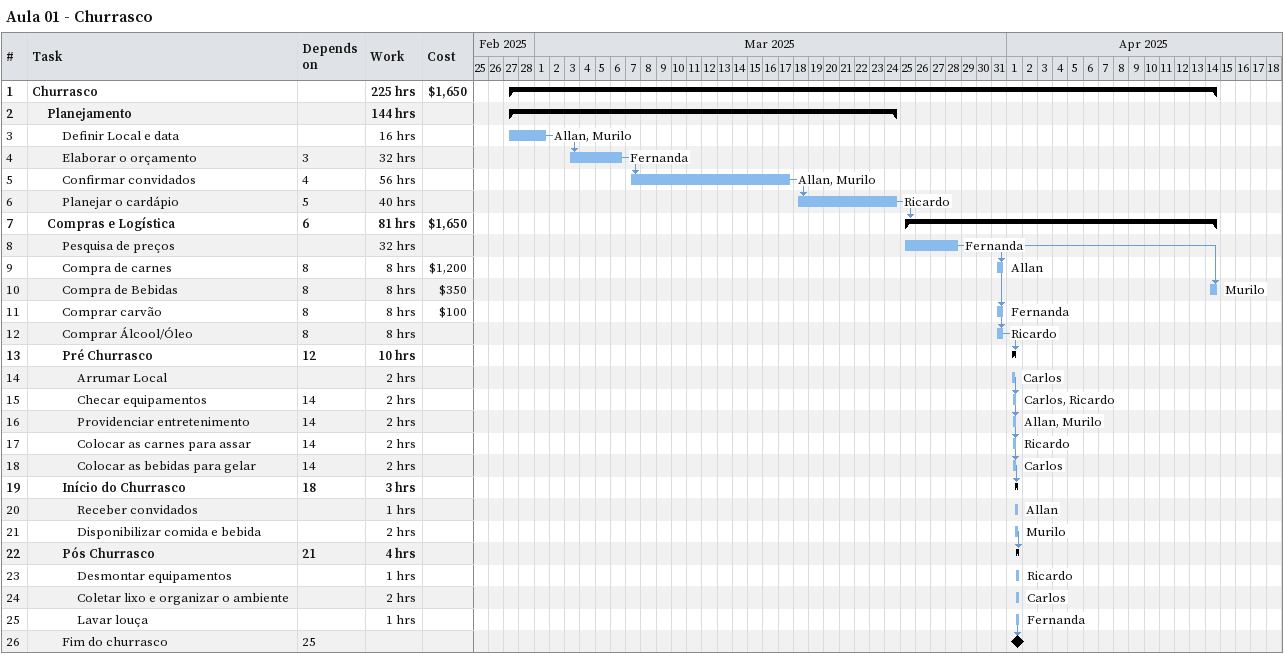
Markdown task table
Aula 01 - Churrasco

| ID | Level | Task | Start | Finish | Predecessors | Resources | Work (h) | Cost ($) |
|---|---|---|---|---|---|---|---|---|
| 1 | 1 | **Churrasco** | 2025-02-27 | 2025-04-14 |  |  | 225 | 1650 |
| 2 | 2 | **Planejamento** | 2025-02-27 | 2025-03-24 |  |  | 144 |  |
| 3 | 3 | Definir Local e data | 2025-02-27 | 2025-03-01 |  | Allan, Murilo | 16 |  |
| 4 | 3 | Elaborar o orçamento | 2025-03-03 | 2025-03-06 | 3 | Fernanda | 32 |  |
| 5 | 3 | Confirmar convidados | 2025-03-07 | 2025-03-17 | 4 | Allan, Murilo | 56 |  |
| 6 | 3 | Planejar o cardápio | 2025-03-18 | 2025-03-24 | 5 | Ricardo | 40 |  |
| 7 | 2 | **Compras e Logística** | 2025-03-25 | 2025-04-14 | 6 |  | 81 | 1650 |
| 8 | 3 | Pesquisa de preços | 2025-03-25 | 2025-03-28 |  | Fernanda | 32 |  |
| 9 | 3 | Compra de carnes | 2025-03-31 | 2025-03-31 | 8 | Allan | 8 | 1200 |
| 10 | 3 | Compra de Bebidas | 2025-04-14 | 2025-04-14 | 8 | Murilo | 8 | 350 |
| 11 | 3 | Comprar carvão | 2025-03-31 | 2025-03-31 | 8 | Fernanda | 8 | 100 |
| 12 | 3 | Comprar Álcool/Óleo | 2025-03-31 | 2025-03-31 | 8 | Ricardo | 8 |  |
| 13 | 3 | **Pré Churrasco** | 2025-04-01 | 2025-04-01 | 12 |  | 10 |  |
| 14 | 4 | Arrumar Local | 2025-04-01 | 2025-04-01 |  | Carlos | 2 |  |
| 15 | 4 | Checar equipamentos | 2025-04-01 | 2025-04-01 | 14 | Carlos, Ricardo | 2 |  |
| 16 | 4 | Providenciar entretenimento | 2025-04-01 | 2025-04-01 | 14 | Allan, Murilo | 2 |  |
| 17 | 4 | Colocar as carnes para assar | 2025-04-01 | 2025-04-01 | 14 | Ricardo | 2 |  |
| 18 | 4 | Colocar as bebidas para gelar | 2025-04-01 | 2025-04-01 | 14 | Carlos | 2 |  |
| 19 | 3 | **Início do Churrasco** | 2025-04-01 | 2025-04-01 | 18 |  | 3 |  |
| 20 | 4 | Receber convidados | 2025-04-01 | 2025-04-01 |  | Allan | 1 |  |
| 21 | 4 | Disponibilizar comida e bebida | 2025-04-01 | 2025-04-01 |  | Murilo | 2 |  |
| 22 | 3 | **Pós Churrasco** | 2025-04-01 | 2025-04-01 | 21 |  | 4 |  |
| 23 | 4 | Desmontar equipamentos | 2025-04-01 | 2025-04-01 |  | Ricardo | 1 |  |
| 24 | 4 | Coletar lixo e organizar o ambiente | 2025-04-01 | 2025-04-01 |  | Carlos | 2 |  |
| 25 | 4 | Lavar louça | 2025-04-01 | 2025-04-01 |  | Fernanda | 1 |  |
| 26 | 3 | Fim do churrasco (milestone) | 2025-04-01 | 2025-04-01 | 25 |  |  |  |
